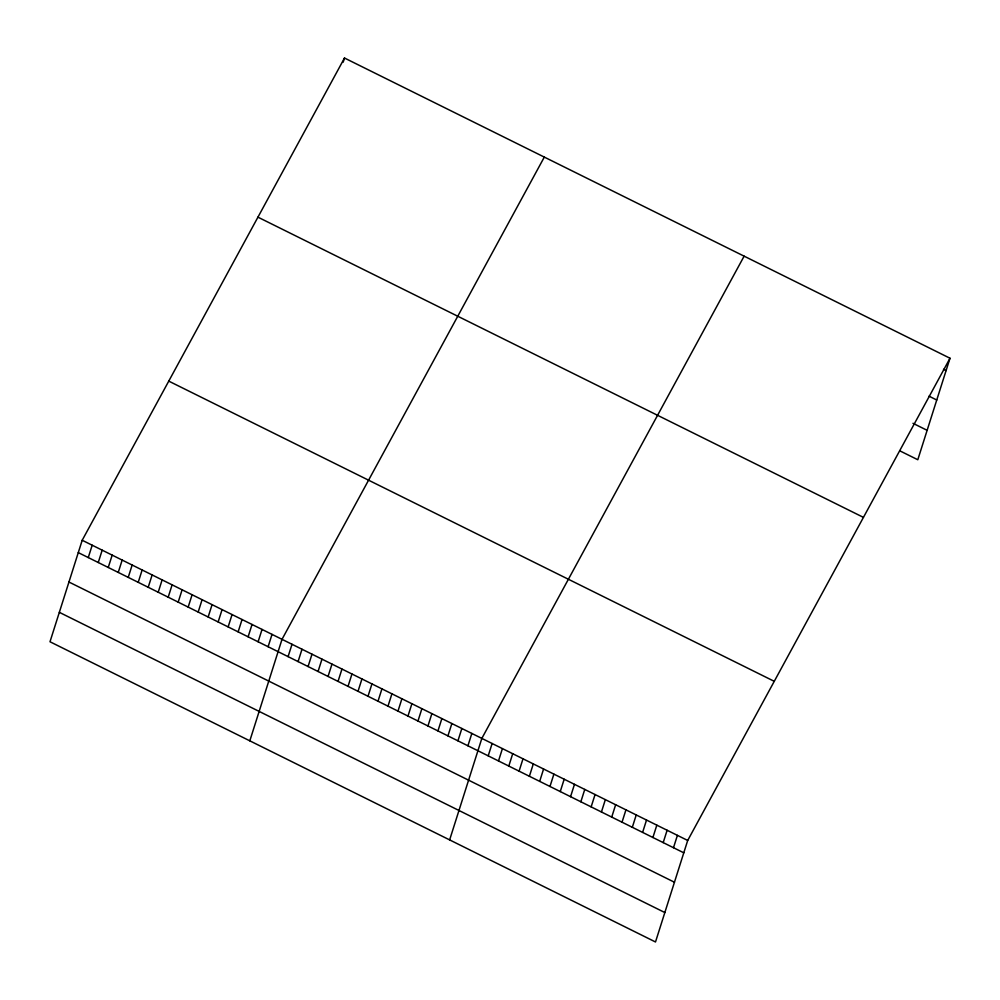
<?xml version="1.0" encoding="UTF-8"?>
<svg xmlns="http://www.w3.org/2000/svg" width="1000" height="1000" viewBox="0 0 1000 1000"><rect width="100%" height="100%" fill="white"/><g stroke="black" fill="none" stroke-linecap="round" stroke-linejoin="round"><path stroke-width="1.5" d="M82.2 540.262L50 641.762L655.5 941.975L687.7 840.462L950 358.237L344.5 58.025L82.2 540.262L687.7 840.462M88.275 557.562L92.188 545.212M98.263 562.513L102.175 550.163M108.25 567.463L112.175 555.112M118.25 572.425L122.163 560.075M128.238 577.375L132.15 565.025M138.225 582.325L142.15 569.975M148.212 587.275L152.137 574.938M158.212 592.238L162.125 579.888M168.2 597.188L172.113 584.837M343.188 62.15L344.5 58.025M178.188 602.137L182.113 589.788M188.175 607.1L192.1 594.75M198.175 612.05L202.087 599.7M208.162 617L212.075 604.65M218.15 621.95L222.075 609.6M228.15 626.912L232.062 614.562M238.137 631.862L242.05 619.513M248.125 636.812L252.037 624.462M258.113 641.775L262.038 629.425M268.113 646.725L272.025 634.375M249.812 740.837L282.013 639.325L544.312 157.1M288.087 656.625L292.013 644.275M298.075 661.587L302 649.237M308.075 666.538L311.988 654.188M318.062 671.488L321.975 659.137M328.05 676.438L331.975 664.1M338.038 681.4L341.962 669.05M348.038 686.35L351.95 674M358.025 691.3L361.938 678.95M368.013 696.263L371.938 683.913M378.013 701.213L381.925 688.863M388 706.162L391.912 693.812M397.987 711.112L401.9 698.763M407.975 716.075L411.9 703.725M417.975 721.025L421.887 708.675M427.962 725.975L431.875 713.625M437.95 730.925L441.863 718.587M447.938 735.888L451.863 723.538M457.938 740.837L461.85 728.487M467.925 745.788L471.838 733.438M449.637 839.9L481.838 738.4L744.125 256.163M488.212 755.85L492.125 743.5M498.5 760.95L502.425 748.6M508.8 766.05L512.712 753.713M519.087 771.162L523 758.812M529.388 776.263L533.3 763.913M539.675 781.363L543.587 769.013M549.975 786.475L553.888 774.125M560.262 791.575L564.175 779.225M570.562 796.675L574.475 784.325M580.85 801.775L584.763 789.425M591.15 806.888L595.062 794.538M601.438 811.988L605.35 799.638M611.725 817.087L615.65 804.737M622.025 822.2L625.938 809.85M632.312 827.3L636.237 814.95M642.613 832.4L646.525 820.05M652.9 837.5L656.825 825.15M663.2 842.613L667.113 830.263M673.487 847.712L677.412 835.362M950 358.237L917.8 459.738L899.788 450.812M943.512 369.312L946.087 370.588M929.025 396.175L936.75 400.012M912.975 423.3L927.138 430.325M257.938 217.162L863.438 517.375M168.762 381.125L774.262 681.325M78.288 552.612L683.787 852.812M68.95 582.025L674.45 882.237M59.337 612.337L664.837 912.55"/></g></svg>
